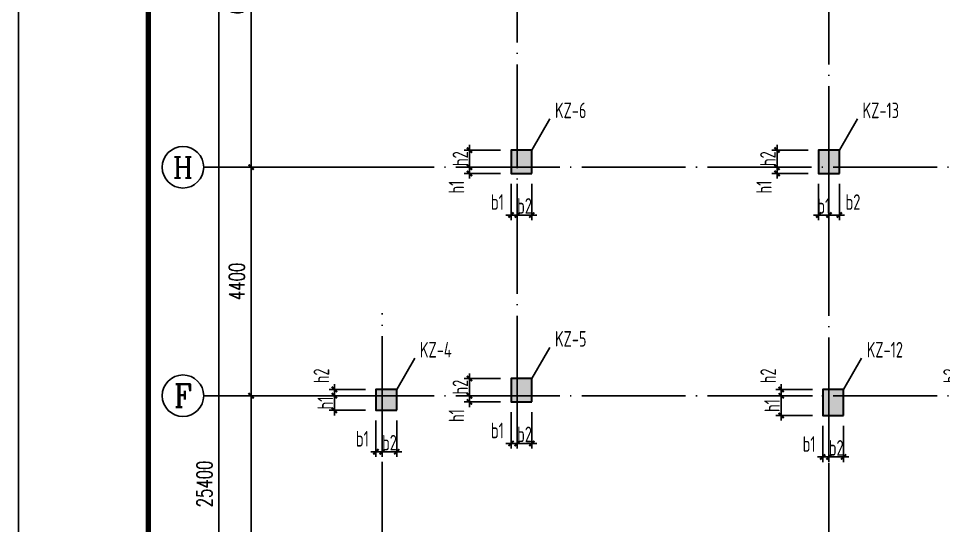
# Model space of a CAD drawing. Extents: x 1051052 to 1482120, y -981644 to -673261.
# Drawn here: x 1166707 to 1184511, y -849229 to -839464 of the extents above; entities that cross this region are included whole.
import ezdxf
from ezdxf.enums import TextEntityAlignment as Align

# ---------------------------------------------------------------- set-up
doc = ezdxf.new("R2010")
doc.units = 0
doc.header["$LTSCALE"] = 1000
doc.header["$MEASUREMENT"] = 0
doc.linetypes.add('DOTE', pattern=[2.42, 2, -0.2, 0.02, -0.2])
for name, color, linetype in [('AXIS', 3, 'Continuous'), ('AXIS_TEXT', 7, 'Continuous'), ('DOTE', 1, 'DOTE'), ('TK', 142, 'Continuous'), ('填充', 8, 'Continuous')]:
    doc.layers.add(name, color=color, linetype=linetype)
for name, color, linetype, lineweight in [('COLU', 2, 'Continuous', 30), ('COLU-DIM', 3, 'Continuous', 25), ('COLU-TEXT', 2, 'Continuous', 25)]:
    doc.layers.add(name, color=color, linetype=linetype, lineweight=lineweight)
doc.layers.add('COLU-HATCH', color=7, linetype='Continuous', lineweight=25, true_color=0x5b5b5b)
doc.styles.add('_TCH_AXIS', font='COMPLEX', dxfattribs={"bigfont": 'GBCBIG'})
doc.styles.add('_TCH_DIM_T3', font='SIMPLEX', dxfattribs={"width": 0.705882, "bigfont": 'GBCBIG'})
doc.styles.add('COMPLEX', font='COMPLEX')
doc.styles.add('FromPkpm', font='Pkpmeng', dxfattribs={"width": 0.7, "bigfont": 'hztxt'})
doc.dimstyles.new('_TCH_ARCH&&100', dxfattribs={"dimtxt": 297.5, "dimasz": 100, "dimexe": 250, "dimexo": 300, "dimgap": 126.25, "dimtad": 1, "dimdec": 0, "dimzin": 0, "dimdsep": 46, "dimtxsty": '_TCH_DIM_T3', "dimblk": 'ARCHTICK', "dimcen": 0.09, "dimclrt": 7, "dimazin": 2, "dimtfac": 1, "dimtdec": 0, "dimtix": 1, "dimtmove": 2, "dimatfit": 3, "dimfxl": 0, "dimtolj": 1, "dimtzin": 0, "dimarcsym": 0})
doc.dimstyles.new('Pkpm_1', dxfattribs={"dimtxt": 250, "dimasz": 100, "dimexe": 250, "dimexo": 0.0625, "dimgap": 25, "dimtad": 1, "dimdec": 0, "dimrnd": 0.5, "dimzin": 0, "dimdsep": 46, "dimtxsty": 'FromPkpm', "dimblk1": 'ARCHTICK', "dimblk2": 'ARCHTICK', "dimsah": 1, "dimcen": 0.09, "dimadec": 0, "dimazin": 0, "dimtfac": 1, "dimtdec": 0, "dimtix": 1, "dimtmove": 2, "dimatfit": 1, "dimfxl": 0, "dimtolj": 1, "dimtzin": 0, "dimarcsym": 0})

# ---------------------------------------------------------------- blocks, each defined once
blk = doc.blocks.new('_ArchTick')
at = {"color": 0, "linetype": 'ByBlock', "const_width": 0.4}
blk.add_lwpolyline([(-0.5, -0.5), (0.5, 0.5)], dxfattribs=at)
blk = doc.blocks.new('*D67')
at = {"layer": 'COLU-DIM', "color": 0, "lineweight": -2, "transparency": 16777216}
for p, q in [((1173387, -846729), (1172687, -846729)), ((1172787, -847109), (1172787, -846629)), ((1173387, -847009), (1172687, -847009))]:
    blk.add_line(p, q, dxfattribs=at)
at = {"layer": 'Defpoints', "color": 0, "transparency": 16777216}
for p in [(1172787, -846729), (1173587, -846729), (1173587, -847009)]:
    blk.add_point(p, dxfattribs=at)
at = {"layer": 'COLU-DIM', "color": 0, "lineweight": -2, "transparency": 16777216, "xscale": 100, "yscale": 100, "zscale": 100}
for p, rotation in [((1172787, -846729), 90), ((1172787, -847009), 270)]:
    blk.add_blockref('_ArchTick', p, dxfattribs=dict(at, rotation=rotation))
at = {"layer": 'COLU-DIM', "color": 0, "transparency": 16777216, "insert": (1172612, -846869), "char_height": 300, "attachment_point": 5, "rotation": 90, "style": 'FromPkpm'}
blk.add_mtext('\\A1;h1', dxfattribs=at)
blk = doc.blocks.new('*D68')
at = {"layer": 'COLU-DIM', "color": 0, "lineweight": -2, "transparency": 16777216}
for p, q in [((1172787, -846609), (1172787, -846509)), ((1173387, -846609), (1172687, -846609)), ((1173387, -846729), (1172687, -846729)), ((1172787, -846729), (1172787, -846609)), ((1172787, -846729), (1172787, -846829))]:
    blk.add_line(p, q, dxfattribs=at)
at = {"layer": 'Defpoints', "color": 0, "transparency": 16777216}
for p in [(1172787, -846609), (1173587, -846609), (1173587, -846729)]:
    blk.add_point(p, dxfattribs=at)
at = {"layer": 'COLU-DIM', "color": 0, "lineweight": -2, "transparency": 16777216, "xscale": 100, "yscale": 100, "zscale": 100}
for p, rotation in [((1172787, -846609), 270), ((1172787, -846729), 90)]:
    blk.add_blockref('_ArchTick', p, dxfattribs=dict(at, rotation=rotation))
at = {"layer": 'COLU-DIM', "color": 0, "transparency": 16777216, "insert": (1172537, -846347), "char_height": 300, "attachment_point": 5, "rotation": 90, "style": 'FromPkpm'}
blk.add_mtext('\\A1;h2', dxfattribs=at)
blk = doc.blocks.new('*D69')
at = {"layer": 'COLU-DIM', "color": 0, "lineweight": -2, "transparency": 16777216}
for p, q in [((1173587, -847209), (1173587, -847909)), ((1173707, -847209), (1173707, -847909)), ((1173587, -847809), (1173487, -847809)), ((1173587, -847809), (1173707, -847809)), ((1173707, -847809), (1173807, -847809))]:
    blk.add_line(p, q, dxfattribs=at)
at = {"layer": 'Defpoints', "color": 0, "transparency": 16777216}
for p in [(1173587, -847009), (1173707, -847009), (1173707, -847809)]:
    blk.add_point(p, dxfattribs=at)
at = {"layer": 'COLU-DIM', "color": 0, "lineweight": -2, "transparency": 16777216, "xscale": 100, "yscale": 100, "zscale": 100}
blk.add_blockref('_ArchTick', (1173587, -847809), dxfattribs=at)
at = {"layer": 'COLU-DIM', "color": 0, "lineweight": -2, "transparency": 16777216, "xscale": 100, "yscale": 100, "zscale": 100, "rotation": 180}
blk.add_blockref('_ArchTick', (1173707, -847809), dxfattribs=at)
at = {"layer": 'COLU-DIM', "color": 0, "transparency": 16777216, "insert": (1173325, -847559), "char_height": 300, "attachment_point": 5, "style": 'FromPkpm'}
blk.add_mtext('\\A1;b1', dxfattribs=at)
blk = doc.blocks.new('*D70')
at = {"layer": 'COLU-DIM', "color": 0, "lineweight": -2, "transparency": 16777216}
for p, q in [((1173707, -847209), (1173707, -847909)), ((1173987, -847209), (1173987, -847909)), ((1173707, -847809), (1173607, -847809)), ((1173707, -847809), (1173987, -847809)), ((1173987, -847809), (1174087, -847809))]:
    blk.add_line(p, q, dxfattribs=at)
at = {"layer": 'Defpoints', "color": 0, "transparency": 16777216}
for p in [(1173707, -847009), (1173987, -847009), (1173987, -847809)]:
    blk.add_point(p, dxfattribs=at)
at = {"layer": 'COLU-DIM', "color": 0, "lineweight": -2, "transparency": 16777216, "xscale": 100, "yscale": 100, "zscale": 100}
blk.add_blockref('_ArchTick', (1173707, -847809), dxfattribs=at)
at = {"layer": 'COLU-DIM', "color": 0, "lineweight": -2, "transparency": 16777216, "xscale": 100, "yscale": 100, "zscale": 100, "rotation": 180}
blk.add_blockref('_ArchTick', (1173987, -847809), dxfattribs=at)
at = {"layer": 'COLU-DIM', "color": 0, "transparency": 16777216, "insert": (1173847, -847634), "char_height": 300, "attachment_point": 5, "style": 'FromPkpm'}
blk.add_mtext('\\A1;b2', dxfattribs=at)
blk = doc.blocks.new('*D71')
at = {"layer": 'COLU-DIM', "color": 0, "lineweight": -2, "transparency": 16777216}
for p, q in [((1175987, -846729), (1175287, -846729)), ((1175387, -846729), (1175387, -846629)), ((1175387, -846849), (1175387, -846729)), ((1175987, -846849), (1175287, -846849)), ((1175387, -846849), (1175387, -846949))]:
    blk.add_line(p, q, dxfattribs=at)
at = {"layer": 'Defpoints', "color": 0, "transparency": 16777216}
for p in [(1175387, -846729), (1176187, -846729), (1176187, -846849)]:
    blk.add_point(p, dxfattribs=at)
at = {"layer": 'COLU-DIM', "color": 0, "lineweight": -2, "transparency": 16777216, "xscale": 100, "yscale": 100, "zscale": 100}
for p, rotation in [((1175387, -846729), 270), ((1175387, -846849), 90)]:
    blk.add_blockref('_ArchTick', p, dxfattribs=dict(at, rotation=rotation))
at = {"layer": 'COLU-DIM', "color": 0, "transparency": 16777216, "insert": (1175137, -847111), "char_height": 300, "attachment_point": 5, "rotation": 90, "style": 'FromPkpm'}
blk.add_mtext('\\A1;h1', dxfattribs=at)
blk = doc.blocks.new('*D72')
at = {"layer": 'COLU-DIM', "color": 0, "lineweight": -2, "transparency": 16777216}
for p, q in [((1175987, -846399), (1175287, -846399)), ((1175387, -846829), (1175387, -846299)), ((1175987, -846729), (1175287, -846729))]:
    blk.add_line(p, q, dxfattribs=at)
at = {"layer": 'Defpoints', "color": 0, "transparency": 16777216}
for p in [(1175387, -846399), (1176187, -846399), (1176187, -846729)]:
    blk.add_point(p, dxfattribs=at)
at = {"layer": 'COLU-DIM', "color": 0, "lineweight": -2, "transparency": 16777216, "xscale": 100, "yscale": 100, "zscale": 100}
for p, rotation in [((1175387, -846399), 90), ((1175387, -846729), 270)]:
    blk.add_blockref('_ArchTick', p, dxfattribs=dict(at, rotation=rotation))
at = {"layer": 'COLU-DIM', "color": 0, "transparency": 16777216, "insert": (1175212, -846564), "char_height": 300, "attachment_point": 5, "rotation": 90, "style": 'FromPkpm'}
blk.add_mtext('\\A1;h2', dxfattribs=at)
blk = doc.blocks.new('*D73')
at = {"layer": 'COLU-DIM', "color": 0, "lineweight": -2, "transparency": 16777216}
for p, q in [((1176187, -847049), (1176187, -847749)), ((1176307, -847049), (1176307, -847749)), ((1176187, -847649), (1176087, -847649)), ((1176187, -847649), (1176307, -847649)), ((1176307, -847649), (1176407, -847649))]:
    blk.add_line(p, q, dxfattribs=at)
at = {"layer": 'Defpoints', "color": 0, "transparency": 16777216}
for p in [(1176187, -846849), (1176307, -846849), (1176307, -847649)]:
    blk.add_point(p, dxfattribs=at)
at = {"layer": 'COLU-DIM', "color": 0, "lineweight": -2, "transparency": 16777216, "xscale": 100, "yscale": 100, "zscale": 100}
blk.add_blockref('_ArchTick', (1176187, -847649), dxfattribs=at)
at = {"layer": 'COLU-DIM', "color": 0, "lineweight": -2, "transparency": 16777216, "xscale": 100, "yscale": 100, "zscale": 100, "rotation": 180}
blk.add_blockref('_ArchTick', (1176307, -847649), dxfattribs=at)
at = {"layer": 'COLU-DIM', "color": 0, "transparency": 16777216, "insert": (1175925, -847399), "char_height": 300, "attachment_point": 5, "style": 'FromPkpm'}
blk.add_mtext('\\A1;b1', dxfattribs=at)
blk = doc.blocks.new('*D74')
at = {"layer": 'COLU-DIM', "color": 0, "lineweight": -2, "transparency": 16777216}
for p, q in [((1176307, -847049), (1176307, -847749)), ((1176587, -847049), (1176587, -847749)), ((1176307, -847649), (1176207, -847649)), ((1176307, -847649), (1176587, -847649)), ((1176587, -847649), (1176687, -847649))]:
    blk.add_line(p, q, dxfattribs=at)
at = {"layer": 'Defpoints', "color": 0, "transparency": 16777216}
for p in [(1176307, -846849), (1176587, -846849), (1176587, -847649)]:
    blk.add_point(p, dxfattribs=at)
at = {"layer": 'COLU-DIM', "color": 0, "lineweight": -2, "transparency": 16777216, "xscale": 100, "yscale": 100, "zscale": 100}
blk.add_blockref('_ArchTick', (1176307, -847649), dxfattribs=at)
at = {"layer": 'COLU-DIM', "color": 0, "lineweight": -2, "transparency": 16777216, "xscale": 100, "yscale": 100, "zscale": 100, "rotation": 180}
blk.add_blockref('_ArchTick', (1176587, -847649), dxfattribs=at)
at = {"layer": 'COLU-DIM', "color": 0, "transparency": 16777216, "insert": (1176447, -847474), "char_height": 300, "attachment_point": 5, "style": 'FromPkpm'}
blk.add_mtext('\\A1;b2', dxfattribs=at)
blk = doc.blocks.new('*D75')
at = {"layer": 'COLU-DIM', "color": 0, "lineweight": -2, "transparency": 16777216}
for p, q in [((1175387, -842329), (1175387, -842229)), ((1175987, -842329), (1175287, -842329)), ((1175987, -842449), (1175287, -842449)), ((1175387, -842449), (1175387, -842329)), ((1175387, -842449), (1175387, -842549))]:
    blk.add_line(p, q, dxfattribs=at)
at = {"layer": 'Defpoints', "color": 0, "transparency": 16777216}
for p in [(1175387, -842329), (1176187, -842329), (1176187, -842449)]:
    blk.add_point(p, dxfattribs=at)
at = {"layer": 'COLU-DIM', "color": 0, "lineweight": -2, "transparency": 16777216, "xscale": 100, "yscale": 100, "zscale": 100}
for p, rotation in [((1175387, -842329), 270), ((1175387, -842449), 90)]:
    blk.add_blockref('_ArchTick', p, dxfattribs=dict(at, rotation=rotation))
at = {"layer": 'COLU-DIM', "color": 0, "transparency": 16777216, "insert": (1175137, -842711), "char_height": 300, "attachment_point": 5, "rotation": 90, "style": 'FromPkpm'}
blk.add_mtext('\\A1;h1', dxfattribs=at)
blk = doc.blocks.new('*D76')
at = {"layer": 'COLU-DIM', "color": 0, "lineweight": -2, "transparency": 16777216}
for p, q in [((1175387, -842429), (1175387, -841899)), ((1175987, -841999), (1175287, -841999)), ((1175987, -842329), (1175287, -842329))]:
    blk.add_line(p, q, dxfattribs=at)
at = {"layer": 'Defpoints', "color": 0, "transparency": 16777216}
for p in [(1175387, -841999), (1176187, -841999), (1176187, -842329)]:
    blk.add_point(p, dxfattribs=at)
at = {"layer": 'COLU-DIM', "color": 0, "lineweight": -2, "transparency": 16777216, "xscale": 100, "yscale": 100, "zscale": 100}
for p, rotation in [((1175387, -841999), 90), ((1175387, -842329), 270)]:
    blk.add_blockref('_ArchTick', p, dxfattribs=dict(at, rotation=rotation))
at = {"layer": 'COLU-DIM', "color": 0, "transparency": 16777216, "insert": (1175212, -842164), "char_height": 300, "attachment_point": 5, "rotation": 90, "style": 'FromPkpm'}
blk.add_mtext('\\A1;h2', dxfattribs=at)
blk = doc.blocks.new('*D77')
at = {"layer": 'COLU-DIM', "color": 0, "lineweight": -2, "transparency": 16777216}
for p, q in [((1176187, -842649), (1176187, -843349)), ((1176307, -842649), (1176307, -843349)), ((1176187, -843249), (1176087, -843249)), ((1176187, -843249), (1176307, -843249)), ((1176307, -843249), (1176407, -843249))]:
    blk.add_line(p, q, dxfattribs=at)
at = {"layer": 'Defpoints', "color": 0, "transparency": 16777216}
for p in [(1176187, -842449), (1176307, -842449), (1176307, -843249)]:
    blk.add_point(p, dxfattribs=at)
at = {"layer": 'COLU-DIM', "color": 0, "lineweight": -2, "transparency": 16777216, "xscale": 100, "yscale": 100, "zscale": 100}
blk.add_blockref('_ArchTick', (1176187, -843249), dxfattribs=at)
at = {"layer": 'COLU-DIM', "color": 0, "lineweight": -2, "transparency": 16777216, "xscale": 100, "yscale": 100, "zscale": 100, "rotation": 180}
blk.add_blockref('_ArchTick', (1176307, -843249), dxfattribs=at)
at = {"layer": 'COLU-DIM', "color": 0, "transparency": 16777216, "insert": (1175925, -842999), "char_height": 300, "attachment_point": 5, "style": 'FromPkpm'}
blk.add_mtext('\\A1;b1', dxfattribs=at)
blk = doc.blocks.new('*D78')
at = {"layer": 'COLU-DIM', "color": 0, "lineweight": -2, "transparency": 16777216}
for p, q in [((1176307, -842649), (1176307, -843349)), ((1176587, -842649), (1176587, -843349)), ((1176307, -843249), (1176207, -843249)), ((1176307, -843249), (1176587, -843249)), ((1176587, -843249), (1176687, -843249))]:
    blk.add_line(p, q, dxfattribs=at)
at = {"layer": 'Defpoints', "color": 0, "transparency": 16777216}
for p in [(1176307, -842449), (1176587, -842449), (1176587, -843249)]:
    blk.add_point(p, dxfattribs=at)
at = {"layer": 'COLU-DIM', "color": 0, "lineweight": -2, "transparency": 16777216, "xscale": 100, "yscale": 100, "zscale": 100}
blk.add_blockref('_ArchTick', (1176307, -843249), dxfattribs=at)
at = {"layer": 'COLU-DIM', "color": 0, "lineweight": -2, "transparency": 16777216, "xscale": 100, "yscale": 100, "zscale": 100, "rotation": 180}
blk.add_blockref('_ArchTick', (1176587, -843249), dxfattribs=at)
at = {"layer": 'COLU-DIM', "color": 0, "transparency": 16777216, "insert": (1176447, -843074), "char_height": 300, "attachment_point": 5, "style": 'FromPkpm'}
blk.add_mtext('\\A1;b2', dxfattribs=at)
blk = doc.blocks.new('*D3')
at = {"layer": 'COLU-DIM', "color": 0, "lineweight": -2, "transparency": 16777216}
for p, q in [((1181987, -846729), (1181287, -846729)), ((1181387, -847209), (1181387, -846629)), ((1181987, -847109), (1181287, -847109))]:
    blk.add_line(p, q, dxfattribs=at)
at = {"layer": 'Defpoints', "color": 0, "transparency": 16777216}
for p in [(1181387, -846729), (1182187, -846729), (1182187, -847109)]:
    blk.add_point(p, dxfattribs=at)
at = {"layer": 'COLU-DIM', "color": 0, "lineweight": -2, "transparency": 16777216, "xscale": 100, "yscale": 100, "zscale": 100}
for p, rotation in [((1181387, -846729), 90), ((1181387, -847109), 270)]:
    blk.add_blockref('_ArchTick', p, dxfattribs=dict(at, rotation=rotation))
at = {"layer": 'COLU-DIM', "color": 0, "transparency": 16777216, "insert": (1181212, -846919), "char_height": 300, "attachment_point": 5, "rotation": 90, "style": 'FromPkpm'}
blk.add_mtext('\\A1;h1', dxfattribs=at)
blk = doc.blocks.new('*D4')
at = {"layer": 'COLU-DIM', "color": 0, "lineweight": -2, "transparency": 16777216}
for p, q in [((1181387, -846609), (1181387, -846509)), ((1181987, -846609), (1181287, -846609)), ((1181987, -846729), (1181287, -846729)), ((1181387, -846729), (1181387, -846609)), ((1181387, -846729), (1181387, -846829))]:
    blk.add_line(p, q, dxfattribs=at)
at = {"layer": 'Defpoints', "color": 0, "transparency": 16777216}
for p in [(1181387, -846609), (1182187, -846609), (1182187, -846729)]:
    blk.add_point(p, dxfattribs=at)
at = {"layer": 'COLU-DIM', "color": 0, "lineweight": -2, "transparency": 16777216, "xscale": 100, "yscale": 100, "zscale": 100}
for p, rotation in [((1181387, -846609), 270), ((1181387, -846729), 90)]:
    blk.add_blockref('_ArchTick', p, dxfattribs=dict(at, rotation=rotation))
at = {"layer": 'COLU-DIM', "color": 0, "transparency": 16777216, "insert": (1181137, -846347), "char_height": 300, "attachment_point": 5, "rotation": 90, "style": 'FromPkpm'}
blk.add_mtext('\\A1;h2', dxfattribs=at)
blk = doc.blocks.new('*D5')
at = {"layer": 'COLU-DIM', "color": 0, "lineweight": -2, "transparency": 16777216}
for p, q in [((1182187, -847309), (1182187, -848009)), ((1182307, -847309), (1182307, -848009)), ((1182187, -847909), (1182087, -847909)), ((1182187, -847909), (1182307, -847909)), ((1182307, -847909), (1182407, -847909))]:
    blk.add_line(p, q, dxfattribs=at)
at = {"layer": 'Defpoints', "color": 0, "transparency": 16777216}
for p in [(1182187, -847109), (1182307, -847109), (1182307, -847909)]:
    blk.add_point(p, dxfattribs=at)
at = {"layer": 'COLU-DIM', "color": 0, "lineweight": -2, "transparency": 16777216, "xscale": 100, "yscale": 100, "zscale": 100}
blk.add_blockref('_ArchTick', (1182187, -847909), dxfattribs=at)
at = {"layer": 'COLU-DIM', "color": 0, "lineweight": -2, "transparency": 16777216, "xscale": 100, "yscale": 100, "zscale": 100, "rotation": 180}
blk.add_blockref('_ArchTick', (1182307, -847909), dxfattribs=at)
at = {"layer": 'COLU-DIM', "color": 0, "transparency": 16777216, "insert": (1181925, -847659), "char_height": 300, "attachment_point": 5, "style": 'FromPkpm'}
blk.add_mtext('\\A1;b1', dxfattribs=at)
blk = doc.blocks.new('*D6')
at = {"layer": 'COLU-DIM', "color": 0, "lineweight": -2, "transparency": 16777216}
for p, q in [((1182307, -847309), (1182307, -848009)), ((1182587, -847309), (1182587, -848009)), ((1182307, -847909), (1182207, -847909)), ((1182307, -847909), (1182587, -847909)), ((1182587, -847909), (1182687, -847909))]:
    blk.add_line(p, q, dxfattribs=at)
at = {"layer": 'Defpoints', "color": 0, "transparency": 16777216}
for p in [(1182307, -847109), (1182587, -847109), (1182587, -847909)]:
    blk.add_point(p, dxfattribs=at)
at = {"layer": 'COLU-DIM', "color": 0, "lineweight": -2, "transparency": 16777216, "xscale": 100, "yscale": 100, "zscale": 100}
blk.add_blockref('_ArchTick', (1182307, -847909), dxfattribs=at)
at = {"layer": 'COLU-DIM', "color": 0, "lineweight": -2, "transparency": 16777216, "xscale": 100, "yscale": 100, "zscale": 100, "rotation": 180}
blk.add_blockref('_ArchTick', (1182587, -847909), dxfattribs=at)
at = {"layer": 'COLU-DIM', "color": 0, "transparency": 16777216, "insert": (1182447, -847734), "char_height": 300, "attachment_point": 5, "style": 'FromPkpm'}
blk.add_mtext('\\A1;b2', dxfattribs=at)
blk = doc.blocks.new('*D7')
at = {"layer": 'COLU-DIM', "color": 0, "lineweight": -2, "transparency": 16777216}
for p, q in [((1181307, -842329), (1181307, -842229)), ((1181907, -842329), (1181207, -842329)), ((1181907, -842449), (1181207, -842449)), ((1181307, -842449), (1181307, -842329)), ((1181307, -842449), (1181307, -842549))]:
    blk.add_line(p, q, dxfattribs=at)
at = {"layer": 'Defpoints', "color": 0, "transparency": 16777216}
for p in [(1181307, -842329), (1182107, -842329), (1182107, -842449)]:
    blk.add_point(p, dxfattribs=at)
at = {"layer": 'COLU-DIM', "color": 0, "lineweight": -2, "transparency": 16777216, "xscale": 100, "yscale": 100, "zscale": 100}
for p, rotation in [((1181307, -842329), 270), ((1181307, -842449), 90)]:
    blk.add_blockref('_ArchTick', p, dxfattribs=dict(at, rotation=rotation))
at = {"layer": 'COLU-DIM', "color": 0, "transparency": 16777216, "insert": (1181057, -842711), "char_height": 300, "attachment_point": 5, "rotation": 90, "style": 'FromPkpm'}
blk.add_mtext('\\A1;h1', dxfattribs=at)
blk = doc.blocks.new('*D8')
at = {"layer": 'COLU-DIM', "color": 0, "lineweight": -2, "transparency": 16777216}
for p, q in [((1181307, -842429), (1181307, -841899)), ((1181907, -841999), (1181207, -841999)), ((1181907, -842329), (1181207, -842329))]:
    blk.add_line(p, q, dxfattribs=at)
at = {"layer": 'Defpoints', "color": 0, "transparency": 16777216}
for p in [(1181307, -841999), (1182107, -841999), (1182107, -842329)]:
    blk.add_point(p, dxfattribs=at)
at = {"layer": 'COLU-DIM', "color": 0, "lineweight": -2, "transparency": 16777216, "xscale": 100, "yscale": 100, "zscale": 100}
for p, rotation in [((1181307, -841999), 90), ((1181307, -842329), 270)]:
    blk.add_blockref('_ArchTick', p, dxfattribs=dict(at, rotation=rotation))
at = {"layer": 'COLU-DIM', "color": 0, "transparency": 16777216, "insert": (1181132, -842164), "char_height": 300, "attachment_point": 5, "rotation": 90, "style": 'FromPkpm'}
blk.add_mtext('\\A1;h2', dxfattribs=at)
blk = doc.blocks.new('*D9')
at = {"layer": 'COLU-DIM', "color": 0, "lineweight": -2, "transparency": 16777216}
for p, q in [((1182107, -842649), (1182107, -843349)), ((1182307, -842649), (1182307, -843349)), ((1182107, -843249), (1182007, -843249)), ((1182107, -843249), (1182307, -843249)), ((1182307, -843249), (1182407, -843249))]:
    blk.add_line(p, q, dxfattribs=at)
at = {"layer": 'Defpoints', "color": 0, "transparency": 16777216}
for p in [(1182107, -842449), (1182307, -842449), (1182307, -843249)]:
    blk.add_point(p, dxfattribs=at)
at = {"layer": 'COLU-DIM', "color": 0, "lineweight": -2, "transparency": 16777216, "xscale": 100, "yscale": 100, "zscale": 100}
blk.add_blockref('_ArchTick', (1182107, -843249), dxfattribs=at)
at = {"layer": 'COLU-DIM', "color": 0, "lineweight": -2, "transparency": 16777216, "xscale": 100, "yscale": 100, "zscale": 100, "rotation": 180}
blk.add_blockref('_ArchTick', (1182307, -843249), dxfattribs=at)
at = {"layer": 'COLU-DIM', "color": 0, "transparency": 16777216, "insert": (1182207, -843074), "char_height": 300, "attachment_point": 5, "style": 'FromPkpm'}
blk.add_mtext('\\A1;b1', dxfattribs=at)
blk = doc.blocks.new('*D10')
at = {"layer": 'COLU-DIM', "color": 0, "lineweight": -2, "transparency": 16777216}
for p, q in [((1182307, -842649), (1182307, -843349)), ((1182507, -842649), (1182507, -843349)), ((1182307, -843249), (1182207, -843249)), ((1182307, -843249), (1182507, -843249)), ((1182507, -843249), (1182607, -843249))]:
    blk.add_line(p, q, dxfattribs=at)
at = {"layer": 'Defpoints', "color": 0, "transparency": 16777216}
for p in [(1182307, -842449), (1182507, -842449), (1182507, -843249)]:
    blk.add_point(p, dxfattribs=at)
at = {"layer": 'COLU-DIM', "color": 0, "lineweight": -2, "transparency": 16777216, "xscale": 100, "yscale": 100, "zscale": 100}
blk.add_blockref('_ArchTick', (1182307, -843249), dxfattribs=at)
at = {"layer": 'COLU-DIM', "color": 0, "lineweight": -2, "transparency": 16777216, "xscale": 100, "yscale": 100, "zscale": 100, "rotation": 180}
blk.add_blockref('_ArchTick', (1182507, -843249), dxfattribs=at)
at = {"layer": 'COLU-DIM', "color": 0, "transparency": 16777216, "insert": (1182769, -842999), "char_height": 300, "attachment_point": 5, "style": 'FromPkpm'}
blk.add_mtext('\\A1;b2', dxfattribs=at)
blk = doc.blocks.new('*D16')
at = {"layer": 'COLU-DIM', "color": 0, "lineweight": -2, "transparency": 16777216}
for p, q in [((1184907, -846609), (1184907, -846509)), ((1185507, -846609), (1184807, -846609)), ((1185507, -846729), (1184807, -846729)), ((1184907, -846729), (1184907, -846609)), ((1184907, -846729), (1184907, -846829))]:
    blk.add_line(p, q, dxfattribs=at)
at = {"layer": 'Defpoints', "color": 0, "transparency": 16777216}
for p in [(1184907, -846609), (1185707, -846609), (1185707, -846729)]:
    blk.add_point(p, dxfattribs=at)
at = {"layer": 'COLU-DIM', "color": 0, "lineweight": -2, "transparency": 16777216, "xscale": 100, "yscale": 100, "zscale": 100}
for p, rotation in [((1184907, -846609), 270), ((1184907, -846729), 90)]:
    blk.add_blockref('_ArchTick', p, dxfattribs=dict(at, rotation=rotation))
at = {"layer": 'COLU-DIM', "color": 0, "transparency": 16777216, "insert": (1184657, -846347), "char_height": 300, "attachment_point": 5, "rotation": 90, "style": 'FromPkpm'}
blk.add_mtext('\\A1;h2', dxfattribs=at)
blk = doc.blocks.new('*D107')
at = {"layer": 'AXIS', "color": 0, "lineweight": -2, "transparency": 16777216}
for p, q in [((1172685, -846729), (1170935, -846729)), ((1171185, -853929), (1171185, -846729)), ((1172685, -853929), (1170935, -853929))]:
    blk.add_line(p, q, dxfattribs=at)
at = {"layer": 'Defpoints', "color": 0, "transparency": 16777216}
for p in [(1171185, -846729), (1173685, -846729), (1173685, -853929)]:
    blk.add_point(p, dxfattribs=at)
at = {"layer": 'AXIS', "color": 0, "lineweight": -2, "transparency": 16777216, "xscale": 100, "yscale": 100, "zscale": 100}
for p, rotation in [((1171185, -846729), 90), ((1171185, -853929), 270)]:
    blk.add_blockref('_ArchTick', p, dxfattribs=dict(at, rotation=rotation))
at = {"layer": 'AXIS', "color": 7, "transparency": 16777216, "insert": (1170910, -850329), "char_height": 297.5, "attachment_point": 5, "rotation": 90, "style": '_TCH_DIM_T3'}
blk.add_mtext('\\A1;7200', dxfattribs=at)
blk = doc.blocks.new('*D108')
at = {"layer": 'AXIS', "color": 0, "lineweight": -2, "transparency": 16777216}
for p, q in [((1172685, -842329), (1170935, -842329)), ((1171185, -846729), (1171185, -842329)), ((1172685, -846729), (1170935, -846729))]:
    blk.add_line(p, q, dxfattribs=at)
at = {"layer": 'Defpoints', "color": 0, "transparency": 16777216}
for p in [(1171185, -842329), (1173685, -842329), (1173685, -846729)]:
    blk.add_point(p, dxfattribs=at)
at = {"layer": 'AXIS', "color": 0, "lineweight": -2, "transparency": 16777216, "xscale": 100, "yscale": 100, "zscale": 100}
for p, rotation in [((1171185, -842329), 90), ((1171185, -846729), 270)]:
    blk.add_blockref('_ArchTick', p, dxfattribs=dict(at, rotation=rotation))
at = {"layer": 'AXIS', "color": 7, "transparency": 16777216, "insert": (1170910, -844529), "char_height": 297.5, "attachment_point": 5, "rotation": 90, "style": '_TCH_DIM_T3'}
blk.add_mtext('\\A1;4400', dxfattribs=at)
blk = doc.blocks.new('*D109')
at = {"layer": 'AXIS', "color": 0, "lineweight": -2, "transparency": 16777216}
for p, q in [((1172685, -835729), (1170935, -835729)), ((1171185, -842329), (1171185, -835729)), ((1172685, -842329), (1170935, -842329))]:
    blk.add_line(p, q, dxfattribs=at)
at = {"layer": 'Defpoints', "color": 0, "transparency": 16777216}
for p in [(1171185, -835729), (1173685, -835729), (1173685, -842329)]:
    blk.add_point(p, dxfattribs=at)
at = {"layer": 'AXIS', "color": 0, "lineweight": -2, "transparency": 16777216, "xscale": 100, "yscale": 100, "zscale": 100}
for p, rotation in [((1171185, -835729), 90), ((1171185, -842329), 270)]:
    blk.add_blockref('_ArchTick', p, dxfattribs=dict(at, rotation=rotation))
at = {"layer": 'AXIS', "color": 7, "transparency": 16777216, "insert": (1170910, -839029), "char_height": 297.5, "attachment_point": 5, "rotation": 90, "style": '_TCH_DIM_T3'}
blk.add_mtext('\\A1;6600', dxfattribs=at)
blk = doc.blocks.new('*D110')
at = {"layer": 'AXIS', "color": 0, "lineweight": -2, "transparency": 16777216}
for p, q in [((1172061, -835729), (1170311, -835729)), ((1170561, -861129), (1170561, -835729)), ((1172061, -861129), (1170311, -861129))]:
    blk.add_line(p, q, dxfattribs=at)
at = {"layer": 'Defpoints', "color": 0, "transparency": 16777216}
for p in [(1170561, -835729), (1173861, -835729), (1173861, -861129)]:
    blk.add_point(p, dxfattribs=at)
at = {"layer": 'AXIS', "color": 0, "lineweight": -2, "transparency": 16777216, "xscale": 100, "yscale": 100, "zscale": 100}
for p, rotation in [((1170561, -835729), 90), ((1170561, -861129), 270)]:
    blk.add_blockref('_ArchTick', p, dxfattribs=dict(at, rotation=rotation))
at = {"layer": 'AXIS', "color": 7, "transparency": 16777216, "insert": (1170286, -848429), "char_height": 297.5, "attachment_point": 5, "rotation": 90, "style": '_TCH_DIM_T3'}
blk.add_mtext('\\A1;25400', dxfattribs=at)
blk = doc.blocks.new('_AXISO')
blk.add_circle((0, 0), 0.5)
at = {"layer": 'AXIS_TEXT', "style": 'COMPLEX', "width": 1.041667}
blk.add_attdef('A', text='', height=0.56, dxfattribs=at).set_placement((-0.25, -0.28), (0.25, -0.28), align=Align.FIT)
blk = doc.blocks.new('A2K')
at = {"layer": 'TK'}
blk.add_lwpolyline([(0, 0), (59400, 0), (59400, 42000), (0, 42000)], close=True, dxfattribs=at)
at = {"layer": 'TK', "const_width": 100}
blk.add_lwpolyline([(2500, 1000), (58400, 1000), (58400, 41000), (2500, 41000)], close=True, dxfattribs=at)

msp = doc.modelspace()

# ---------------------------------------------------------------- hatches: boundary and pattern name
at = {"layer": 'COLU-HATCH', "transparency": 33554687}
for points in [[(1176587.439, -842449.077), (1176587.439, -841999.077), (1176187.439, -841999.077), (1176187.439, -842449.077)], [(1182507.439, -842449.077), (1182507.439, -841999.077), (1182107.439, -841999.077), (1182107.439, -842449.077)], [(1176587.439, -846849.077), (1176587.439, -846399.077), (1176187.439, -846399.077), (1176187.439, -846849.077)], [(1173987.439, -847009.077), (1173987.439, -846609.077), (1173587.439, -846609.077), (1173587.439, -847009.077)], [(1182587.439, -847109.077), (1182587.439, -846609.077), (1182187.439, -846609.077), (1182187.439, -847109.077)]]:
    msp.add_hatch(color=256, dxfattribs=at).paths.add_polyline_path(points, flags=0)

# ---------------------------------------------------------------- linework, layer by layer
at = {"layer": 'AXIS'}
for p, q in [((1174272.885, -842329.077), (1170272.885, -842329.077)), ((1174272.885, -846729.077), (1170272.885, -846729.077))]:
    msp.add_line(p, q, dxfattribs=at)
at = {"layer": 'COLU'}
for points in [[(1176587.439, -842449.077), (1176587.439, -841999.077), (1176187.439, -841999.077), (1176187.439, -842449.077)], [(1182507.439, -842449.077), (1182507.439, -841999.077), (1182107.439, -841999.077), (1182107.439, -842449.077)], [(1176587.439, -846849.077), (1176587.439, -846399.077), (1176187.439, -846399.077), (1176187.439, -846849.077)], [(1173987.439, -847009.077), (1173987.439, -846609.077), (1173587.439, -846609.077), (1173587.439, -847009.077)], [(1182587.439, -847109.077), (1182587.439, -846609.077), (1182187.439, -846609.077), (1182187.439, -847109.077)]]:
    msp.add_lwpolyline(points, close=True, dxfattribs=at)
at = {"layer": 'COLU-TEXT'}
for p, q in [((1176587.439, -841999.077), (1176933.849, -841399.077)), ((1182507.439, -841999.077), (1182853.849, -841399.077)), ((1176587.439, -846399.077), (1176933.849, -845799.077)), ((1173987.439, -846609.077), (1174333.849, -846009.077)), ((1182587.439, -846609.077), (1182933.849, -846009.077))]:
    msp.add_line(p, q, dxfattribs=at)
at = {"layer": 'DOTE'}
for p, q in [((1176307.439, -847187.589), (1176307.439, -834729.077)), ((1182307.439, -862129.077), (1182307.439, -834729.077)), ((1172707.439, -842329.077), (1213607.439, -842329.077)), ((1173707.439, -862105.077), (1173707.439, -845142.625)), ((1172707.439, -846729.077), (1213607.439, -846729.077))]:
    msp.add_line(p, q, dxfattribs=at)

# ---------------------------------------------------------------- block references
at = {"layer": 'AXIS'}
ref = msp.add_blockref('_AXISO', (1169872.885, -842329.077), dxfattribs=dict(at, xscale=800, yscale=800, zscale=800))
ref.add_attrib('A', 'H', dxfattribs={"layer": 'AXIS_TEXT', "height": 405.517, "style": '_TCH_AXIS'}).set_placement((1169679.782, -842531.836), (1170065.989, -842531.836), align=Align.FIT)
ref = msp.add_blockref('_AXISO', (1169872.885, -846729.077), dxfattribs=dict(at, xscale=800, yscale=800, zscale=800))
ref.add_attrib('A', 'F', dxfattribs={"layer": 'AXIS_TEXT', "height": 445.442, "style": '_TCH_AXIS'}).set_placement((1169703.193, -846951.798), (1170042.577, -846951.798), align=Align.FIT)
at = {"layer": '填充'}
msp.add_blockref('A2K', (1166707.18, -870229.077), dxfattribs=at)

# ---------------------------------------------------------------- texts
at = {"layer": 'COLU-TEXT', "style": 'FromPkpm', "width": 0.7}
for s, p in [('KZ-6', (1177033.849, -841384.077)), ('KZ-13', (1182953.849, -841384.077)), ('KZ-5', (1177033.849, -845784.077)), ('KZ-4', (1174433.849, -845994.077)), ('KZ-12', (1183033.849, -845994.077))]:
    msp.add_text(s, height=300, dxfattribs=at).set_placement(p)

# ---------------------------------------------------------------- dimensions: what is measured, and where the dimension line sits
at = {"layer": 'AXIS'}
for p1, p2, distance, picture, middle in [((1173861.146, -861129.077), (1173861.146, -835729.077), 3300, '*D110', (1170286.146, -848429.077)), ((1173685.377, -842329.077), (1173685.377, -835729.077), 2500, '*D109', (1170910.377, -839029.077)), ((1173685.377, -846729.077), (1173685.377, -842329.077), 2500, '*D108', (1170910.377, -844529.077)), ((1173685.377, -853929.077), (1173685.377, -846729.077), 2500, '*D107', (1170910.377, -850329.077))]:
    dim = msp.add_aligned_dim(p1=p1, p2=p2, distance=distance, dimstyle='_TCH_ARCH&&100', dxfattribs=at)
    dim.commit()
    dim.dimension.update_dxf_attribs({"geometry": picture, "text_midpoint": middle})
at = {"layer": 'COLU-DIM'}
for p1, p2, distance, text, picture, middle in [((1176187.439, -842329.077), (1176187.439, -841999.077), 800, 'h2', '*D76', (1175212.439, -842164.077)), ((1182107.439, -842329.077), (1182107.439, -841999.077), 800, 'h2', '*D8', (1181132.439, -842164.077)), ((1176307.439, -842449.077), (1176587.439, -842449.077), -800, 'b2', '*D78', (1176447.439, -843074.077)), ((1182107.439, -842449.077), (1182307.439, -842449.077), -800, 'b1', '*D9', (1182207.439, -843074.077)), ((1176187.439, -846729.077), (1176187.439, -846399.077), 800, 'h2', '*D72', (1175212.439, -846564.077)), ((1173587.439, -847009.077), (1173587.439, -846729.077), 800, 'h1', '*D67', (1172612.439, -846869.077)), ((1182187.439, -847109.077), (1182187.439, -846729.077), 800, 'h1', '*D3', (1181212.439, -846919.077)), ((1176307.439, -846849.077), (1176587.439, -846849.077), -800, 'b2', '*D74', (1176447.439, -847474.077)), ((1173707.439, -847009.077), (1173987.439, -847009.077), -800, 'b2', '*D70', (1173847.439, -847634.077)), ((1182307.439, -847109.077), (1182587.439, -847109.077), -800, 'b2', '*D6', (1182447.439, -847734.077))]:
    dim = msp.add_aligned_dim(p1=p1, p2=p2, distance=distance, text=text, dimstyle='Pkpm_1', override={"dimscale": 1, "dimtxt": 300, "dimasz": 100, "dimexe": 100, "dimexo": 200, "dimtad": 1, "dimjust": 0, "dimtih": 0, "dimtoh": 0, "dimdle": 100, "dimtix": 1, "dimtmove": 0, "dimatfit": 3}, dxfattribs=at)
    dim.commit()
    dim.dimension.update_dxf_attribs({"geometry": picture, "text_midpoint": middle})
for base, p1, p2, angle, text, picture, middle in [((1175387.439, -842329.077), (1176187.439, -842449.077), (1176187.439, -842329.077), 89.9999964, 'h1', '*D75', (1175137.439, -842711.077)), ((1181307.439, -842329.077), (1182107.439, -842449.077), (1182107.439, -842329.077), 90, 'h1', '*D7', (1181057.439, -842711.077)), ((1176307.439, -843249.077), (1176187.439, -842449.077), (1176307.439, -842449.077), 0, 'b1', '*D77', (1175925.439, -842999.077)), ((1182507.439, -843249.077), (1182307.439, -842449.077), (1182507.439, -842449.077), 0, 'b2', '*D10', (1182769.439, -842999.077)), ((1172787.439, -846609.077), (1173587.439, -846729.077), (1173587.439, -846609.077), 90, 'h2', '*D68', (1172537.439, -846347.077)), ((1181387.439, -846609.077), (1182187.439, -846729.077), (1182187.439, -846609.077), 90, 'h2', '*D4', (1181137.439, -846347.077)), ((1184907.439, -846609.077), (1185707.439, -846729.077), (1185707.439, -846609.077), 90, 'h2', '*D16', (1184657.439, -846347.077)), ((1175387.439, -846729.077), (1176187.439, -846849.077), (1176187.439, -846729.077), 89.9999964, 'h1', '*D71', (1175137.439, -847111.077)), ((1176307.439, -847649.077), (1176187.439, -846849.077), (1176307.439, -846849.077), 0, 'b1', '*D73', (1175925.439, -847399.077)), ((1173707.439, -847809.077), (1173587.439, -847009.077), (1173707.439, -847009.077), 0, 'b1', '*D69', (1173325.439, -847559.077)), ((1182307.439, -847909.077), (1182187.439, -847109.077), (1182307.439, -847109.077), 0, 'b1', '*D5', (1181925.439, -847659.077))]:
    dim = msp.add_linear_dim(base=base, p1=p1, p2=p2, angle=angle, text=text, dimstyle='Pkpm_1', override={"dimscale": 1, "dimtxt": 300, "dimasz": 100, "dimexe": 100, "dimexo": 200, "dimtad": 1, "dimtih": 0, "dimtoh": 0, "dimdle": 100}, dxfattribs=at)
    dim.commit()
    dim.dimension.update_dxf_attribs({"geometry": picture, "text_midpoint": middle, "dimtype": 129})

doc.saveas('drawing.dxf')
